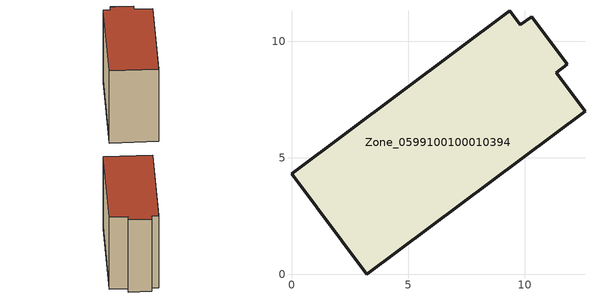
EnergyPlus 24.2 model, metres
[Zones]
Zone_0599100100010394
 floor ground (C_G): 9.82,10.7 10.3,11.05 11.84,9.01 11.36,8.65 12.59,7 3.23,0 0,4.32 9.36,11.31 z0
 wall outside (C_F): 11.36,8.65 11.84,9.01 10.3,11.05 9.82,10.7 9.36,11.31 0,4.32 3.23,0 12.59,7 11.36,8.65 z0:9.61
 roof outside (C_R): 3.23,0 12.59,7 11.36,8.65 11.84,9.01 10.3,11.05 9.82,10.7 9.36,11.31 0,4.32 z9.61
[BUILDING]
Pand.0599100100010394: North Axis=0; Terrain=City; Loads Convergence Tolerance Value=0.04; Temperature Convergence Tolerance Value=0.4; Solar Distribution=FullExterior; Maximum Number of Warmup Days=25; Minimum Number of Warmup Days=1
[Site:Location]
Rotterdam.The.Hague.AP_ZH_NLD Design_Conditions: Latitude=51.96; Longitude=4.45; Time Zone=1; Elevation=-4.5
[SITE:GROUNDTEMPERATURE:BUILDINGSURFACE]
18, 18, 18, 18, 18, 18, 18, 18, 18, 18, 18, 18
[MATERIAL] Thermal Absorptance=0.9; Solar Absorptance=0.7; Visible Absorptance=0.7
Name | Roughness | Thickness | Conductivity | Density | Specific Heat
G.TI.2015-2018 | MediumSmooth | 0.15 | 0.0428571 | 540 | 1210
F.TI.2015-2018 | Rough | 0.3 | 0.0666667 | 1920 | 840
R.TI.2015-2018 | MediumRough | 0.2 | 0.0333333 | 1500 | 1000
[CONSTRUCTION]
C_G: G.TI.2015-2018
C_F: F.TI.2015-2018
C_R: R.TI.2015-2018
[ZONE]
Zone_0599100100010394: Type=1; Multiplier=1; Ceiling Height=Autocalculate; Volume=Autocalculate; Floor Area=autocalculate; Part of Total Floor Area=Yes
[ZONEINFILTRATION:DESIGNFLOWRATE]
Infil_Zone_0599100100010394: Zone or ZoneList or Space or SpaceList=Zone_0599100100010394; Schedule=AlwaysOn; Design Flow Rate Calculation Method=Flow/Area; Flow Rate per Floor Area=0.0015; Constant Term Coefficient=1; Temperature Term Coefficient=0; Velocity Term Coefficient=0; Velocity Squared Term Coefficient=0
[HVACTEMPLATE:ZONE:IDEALLOADSAIRSYSTEM]
Zone_0599100100010394: Maximum Heating Supply Air Temperature=50; Minimum Cooling Supply Air Temperature=13; Maximum Heating Supply Air Humidity Ratio=0.0156; Minimum Cooling Supply Air Humidity Ratio=0.0077; Heating Limit=NoLimit; Cooling Limit=NoLimit; Dehumidification Control Type=ConstantSensibleHeatRatio; Cooling Sensible Heat Ratio=0.7; Dehumidification Setpoint=60; Humidification Control Type=None; Humidification Setpoint=30; Outdoor Air Method=None; Outdoor Air Flow Rate per Person=0.00944; Outdoor Air Flow Rate per Zone Floor Area=0; Outdoor Air Flow Rate per Zone=0; Demand Controlled Ventilation Type=None; Outdoor Air Economizer Type=NoEconomizer; Heat Recovery Type=None; Sensible Heat Recovery Effectiveness=0.7; Latent Heat Recovery Effectiveness=0.65
[ZONECONTROL:THERMOSTAT]
ThermostatControl_Zone_0599100100010394: Zone or ZoneList=Zone_0599100100010394; Control Type Schedule=DualSetpointControlType; Control 1=Thermostat_Zone_0599100100010394; Temperature Difference Between Cutout And Setpoint=0
[THERMOSTATSETPOINT:DUALSETPOINT]
Thermostat_Zone_0599100100010394: Heating Setpoint Temperature Schedule=HeatingSetpoint_Zone_0599100100010394; Cooling Setpoint Temperature Schedule=CoolingSetpoint_Zone_0599100100010394
[SCHEDULE:COMPACT]
HeatingSetpoint_Zone_0599100100010394: Through: 12/31, For: AllDays, Until: 24:00, 21
CoolingSetpoint_Zone_0599100100010394: Through: 12/31, For: AllDays, Until: 24:00, 24
DualSetpointControlType: Through: 12/31, For: AllDays, Until: 24:00, 4
AlwaysOn: Through: 12/31, For: AllDays, Until: 24:00, 1
